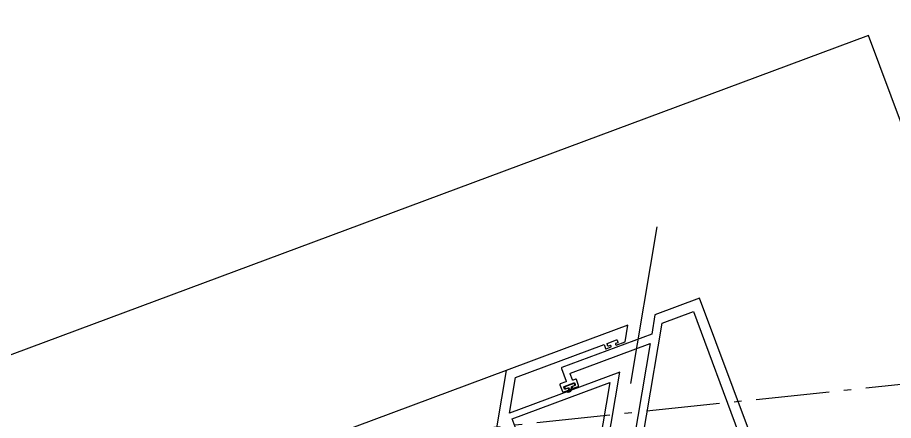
# Model space of a CAD drawing. Extents: x 12199666 to 24617114, y 1197707 to 2548648.
# Drawn here: x 12308901.4 to 12309321.8, y 1248257.9 to 1248451.4 of the extents above; entities that cross this region are included whole.
import ezdxf

# ---------------------------------------------------------------- set-up
doc = ezdxf.new("R2010")
doc.units = 0
doc.header["$LTSCALE"] = 10
doc.header["$MEASUREMENT"] = 0
doc.linetypes.add('TX-PLAN-T1-F11$0$\\M+1946A\\M+190FC\\M+182CC\\M+18EED\\M+197DE-5', pattern=[5.291537, 3.527692, -0.705771, 0.352692, -0.705383])
doc.linetypes.add('TX-PLAN-T1-F11$0$ACAD_ISO04W100', pattern=[30, 24, -3, 0, -3])
doc.layers.add('TX-PLAN-T1-F11$0$_EDO-ALUMINIUM-SECTION', color=90, linetype='Continuous', lineweight=30)
for name, color, linetype in [('TX-PLAN-T1-F11$0$F-Alum', 4, 'Continuous'), ('TX-PLAN-T1-F11$0$F-center', 6, 'TX-PLAN-T1-F11$0$ACAD_ISO04W100'), ('TX-PLAN-T1-F11$0$F-concrete', 7, 'Continuous'), ('TX-PLAN-T1-F11$0$F-Gaskets', 8, 'Continuous'), ('TX-PLAN-T1-F11$0$G-VOID', 5, 'TX-PLAN-T1-F11$0$\\M+1946A\\M+190FC\\M+182CC\\M+18EED\\M+197DE-5')]:
    doc.layers.add(name, color=color, linetype=linetype)

# ---------------------------------------------------------------- blocks, each defined once
blk = doc.blocks.new('*U193')
at = {"layer": 'TX-PLAN-T1-F11$0$F-Alum'}
blk.add_line((1440, 265.61), (565.21, -239.78), dxfattribs=at)
blk.add_lwpolyline([(1494, 134.44), (1494, 273.92), (1445, 245.61), (1445, 262.93), (1484.28, 285.62), (1485.29, 283.88, 0.414214), (1485.56, 283.81), (1487.77, 285.08, 0.370983), (1487.8, 285.52, 0.370983), (1487.4, 285.72), (1486.47, 285.19, -0.414214), (1486.2, 285.26), (1485.66, 286.19, -0.414214), (1485.73, 286.46), (1489.86, 288.85, -0.414214), (1490.13, 288.77), (1490.67, 287.84, -0.414214), (1490.6, 287.57), (1489.67, 287.03, 0.386506), (1489.65, 286.59, 0.386506), (1490.03, 286.39), (1494, 288.68), (1494, 296.8), (1465.77, 280.5), (1440, 265.61), (1440, 22)], format="xyb", dxfattribs=at)
blk.add_lwpolyline([(1450.11, 237.17), (1446.67, 243.11), (1446.67, 243.11), (1490, 268.14), (1490, 135.82)], dxfattribs=at)
at = {"layer": 'TX-PLAN-T1-F11$0$F-center'}
blk.add_line((1500, -30.81), (1500, 345.67), dxfattribs=at)
at = {"layer": 'TX-PLAN-T1-F11$0$F-concrete'}
blk.add_line((1584.68, 453.13), (460.04, -196.6), dxfattribs=at)
blk.add_line((1584.68, 453.13), (460.04, -196.6), dxfattribs=at)
blk = doc.blocks.new('TX-PLAN-T1-F11$0$TY001')
at = {"layer": 'TX-PLAN-T1-F11$0$F-Alum', "flags": 128}
blk.add_lwpolyline([(60, 255.97), (25.8, 315.17), (6, 303.74), (6, 294.43), (-33.88, 271.39, 0.414214), (-33.99, 270.98), (-30.73, 265.33, -0.414214), (-30.84, 264.92), (-33.28, 263.51, 0.414214), (-33.39, 263.1), (-31.62, 260.04, 0.414214), (-31.21, 259.93), (-28.95, 261.24, 0.414214), (-28.84, 261.65, 0.477313), (-29.41, 262.03), (-30.48, 261.42, -0.414214), (-30.89, 261.53), (-31.28, 262.2, -0.414214), (-31.17, 262.61), (-26.92, 265.06, -0.414214), (-26.52, 264.95), (-26.13, 264.28, -0.414214), (-26.24, 263.87), (-27.31, 263.25, 0.414214), (-27.42, 262.84, 0.430283), (-26.85, 262.46), (-24.59, 263.76, 0.414214), (-24.48, 264.17), (-26.01, 266.83, 0.414214), (-26.42, 266.94), (-27.49, 266.32, -0.414214), (-27.9, 266.43), (-29.39, 269.02, -0.414214), (-29.28, 269.43), (6, 289.81), (6, 136.09)], format="xyb", dxfattribs=at)
at = {"layer": 'TX-PLAN-T1-F11$0$F-Alum'}
blk.add_lwpolyline([(10, 119.85), (10, 300.48), (23.88, 308.5), (55, 254.63)], dxfattribs=at)
at = {"layer": 'TX-PLAN-T1-F11$0$F-center'}
blk.add_line((0, -30.81), (0, 345.67), dxfattribs=at)
at = {"layer": 'TX-PLAN-T1-F11$0$F-concrete'}
blk.add_line((460.04, -196.6), (84.68, 453.13), dxfattribs=at)
at = {"layer": 'TX-PLAN-T1-F11$0$F-Gaskets'}
blk.add_lwpolyline([(-26.35, 264.23), (-26.6, 264.67, 0.414214), (-26.95, 264.76), (-30.84, 262.51, 0.414214), (-30.93, 262.16), (-30.68, 261.73, 0.414214), (-30.34, 261.64), (-29.26, 262.27, -0.414214), (-28.58, 262.08), (-28.43, 261.82, -0.517396), (-28.89, 260.45, 0.275933), (-29.09, 260.36, 3.515715), (-29, 260.32, 0.517862), (-27.64, 262.37), (-27.71, 262.58, -0.414214), (-27.53, 263.27), (-26.44, 263.89, 0.414214)], format="xyb", close=True, dxfattribs=at)
blk = doc.blocks.new('TX-PLAN-T1-F11$0$A$C21521A5F')
at = {"rotation": 90}
for name, p in [('TX-PLAN-T1-F11$0$TY001', (388.72, 12260.22, 0)), ('*U193', (388.72, 10760.22, 0))]:
    blk.add_blockref(name, p, dxfattribs=at)
blk = doc.blocks.new('TX-PLAN-T1-F11$0$标准层幕墙0118')
at = {"color": 3, "rotation": 270}
blk.add_blockref('TX-PLAN-T1-F11$0$A$C21521A5F', (4239.78, -661.28, 0), dxfattribs=at)
blk = doc.blocks.new('TX-PLAN-T1-F11')
at = {"layer": 'TX-PLAN-T1-F11$0$G-VOID', "elevation": 3.57}
blk.add_lwpolyline([(12308676.99, 1248207.02), (12322536.16, 1249667.42), (12329812.15, 1282477.27)], dxfattribs=at)
at = {"layer": 'TX-PLAN-T1-F11$0$_EDO-ALUMINIUM-SECTION', "rotation": 350.4236156863823}
blk.add_blockref('TX-PLAN-T1-F11$0$标准层幕墙0118', (12293055.45, 1251790.44), dxfattribs=at)

msp = doc.modelspace()

# ---------------------------------------------------------------- block references
msp.add_blockref('TX-PLAN-T1-F11', (0, 0))

doc.saveas('drawing.dxf')
